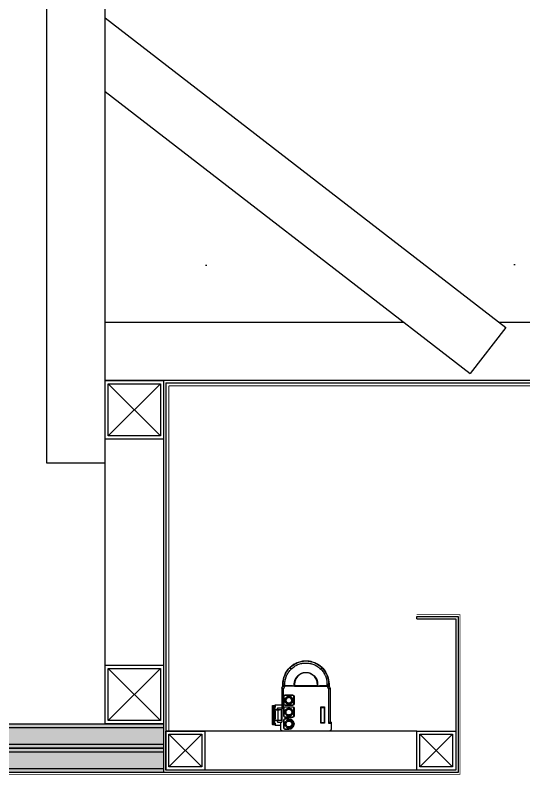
# Model space of a CAD drawing. Header units: millimetres. Extents: x -223175 to 287756, y -120611 to 352956.
# Drawn here: x 258631.3 to 258892.4, y 81718.9 to 82109 of the extents above; entities that cross this region are included whole.
import ezdxf

# ---------------------------------------------------------------- set-up
doc = ezdxf.new("R2010")
doc.units = ezdxf.units.MM
doc.header["$LTSCALE"] = 50
doc.linetypes.add('CEN', pattern=[62, 60, -1, 0, -1])
doc.linetypes.add('DASHED2', pattern=[0.375, 0.25, -0.125])
for name, color, linetype in [('DETAIL', 7, 'Continuous'), ('DETAIL-HAT', 252, 'Continuous'), ('I-DIM', 255, 'Continuous'), ('IN-HAT', 250, 'Continuous'), ('LITE_SYMBOL', 244, 'Continuous')]:
    doc.layers.add(name, color=color, linetype=linetype)
pattern_1 = [(37.5, (207.298, 0), (-0.25197, 7.7073), [0, -6.08, 0, -6.8, 0, -6.5]), (7.5, (207.298, 0), (7.0791, 11.2886), [0, -3.28, 0, -5.48, 0, -2.1]), (327.5, (202.378, 0), (12.45657, 0.02264), [0, -2, 0, -7.2, 0, -9.4]), (317.5, (202.378, 0), (12.0245, 3.5107), [0, -1, 0, -4.72, 0, -5.4])]

# ---------------------------------------------------------------- blocks, each defined once
blk = doc.blocks.new('*U2542')
at = {"layer": 'DETAIL-HAT', "ltscale": 1.5}
h = blk.add_hatch(dxfattribs=at)
h.set_pattern_fill('AR-SAND', color=8, scale=4)
h.set_pattern_definition(pattern_1)
h.paths.add_polyline_path([(0, 12.5), (447.3, 12.5), (447.3, 0), (0, 0)])
at = {"color": 0}
blk.add_lwpolyline([(0, 12.5), (447.3, 12.5), (447.3, 0), (0, 0)], close=True, dxfattribs=at)
at = {"layer": 'DETAIL-HAT'}
for p, q in [((0, 10.5), (447.3, 10.5)), ((0, 2), (447.3, 2))]:
    blk.add_line(p, q, dxfattribs=at)
blk = doc.blocks.new('*U2541')
at = {"layer": 'DETAIL-HAT', "ltscale": 1.5}
h = blk.add_hatch(dxfattribs=at)
h.set_pattern_fill('AR-SAND', color=8, scale=4)
h.set_pattern_definition(pattern_1)
h.paths.add_polyline_path([(0, 12.5), (447.3, 12.5), (447.3, 0), (0, 0)])
at = {"color": 0}
blk.add_lwpolyline([(0, 12.5), (447.3, 12.5), (447.3, 0), (0, 0)], close=True, dxfattribs=at)
at = {"layer": 'DETAIL-HAT'}
for p, q in [((0, 10.5), (447.3, 10.5)), ((0, 2), (447.3, 2))]:
    blk.add_line(p, q, dxfattribs=at)
blk = doc.blocks.new('20x20')
at = {"layer": 'DETAIL', "color": 1}
for p, q in [((8.4, 8.4), (-8.4, -8.4)), ((-8.4, 8.4), (8.4, -8.4))]:
    blk.add_line(p, q, dxfattribs=at)
at = {"layer": 'DETAIL', "color": 4}
blk.add_lwpolyline([(10, -10), (-10, -10), (-10, 10), (10, 10)], close=True, dxfattribs=at)
at = {"layer": 'DETAIL', "color": 5}
blk.add_lwpolyline([(8.4, -8.4), (-8.4, -8.4), (-8.4, 8.4), (8.4, 8.4)], close=True, dxfattribs=at)
blk = doc.blocks.new('30X30')
at = {"layer": 'DETAIL', "color": 1}
for p, q in [((13.4, 13.4), (-13.4, -13.4)), ((-13.4, 13.4), (13.4, -13.4))]:
    blk.add_line(p, q, dxfattribs=at)
at = {"layer": 'DETAIL', "color": 4}
blk.add_lwpolyline([(15, -15), (-15, -15), (-15, 15), (15, 15)], close=True, dxfattribs=at)
at = {"layer": 'DETAIL', "color": 5}
blk.add_lwpolyline([(13.4, -13.4), (-13.4, -13.4), (-13.4, 13.4), (13.4, 13.4)], close=True, dxfattribs=at)
blk = doc.blocks.new('FL-12E')
for p, q in [((-8.3, 32.61), (-8.27, 32.58)), ((-7.57, 31.87), (-8.27, 32.58)), ((-11.84, 24.16), (-11.84, 23.19)), ((-11.8, 23.17), (-11.8, 24.16)), ((-10.81, 24.16), (-10.81, 23.19)), ((-5.99, 24.16), (-5.97, 24.16)), ((-5.99, 24.16), (-5.99, 23.19)), ((-5.97, 24.16), (-5.97, 23.17)), ((-5.9, 23), (-5.9, 24.1)), ((-5.87, 23), (-5.87, 24.1)), ((5.87, 24.1), (5.87, 23)), ((5.9, 24.1), (5.9, 23)), ((5.97, 23.17), (5.97, 24.16)), ((5.99, 23.19), (5.99, 24.16)), ((10.81, 24.16), (11.8, 24.16)), ((10.81, 23.19), (10.81, 24.16)), ((11.84, 24.16), (11.8, 24.16)), ((11.8, 24.16), (11.8, 23.17)), ((11.84, 23.19), (11.84, 24.16)), ((-11.9, 23), (-11.9, 23)), ((-11.81, 23.16), (-11.84, 23.19)), ((-11.84, 23.19), (-11.84, 23)), ((-11.8, 23.17), (-11.81, 23.16)), ((-11.81, 23.16), (-10.75, 23.16)), ((-5.99, 23.19), (-10.81, 23.19)), ((-10.75, 23.16), (-9.75, 23.16)), ((-9.75, 23.16), (-6.97, 23.16)), ((6.97, 23.16), (-6.97, 23.16)), ((-5.99, 23.19), (-5.97, 23.17)), ((-5.97, 23.17), (5.97, 23.17)), ((5.87, 23), (-5.87, 23)), ((5.87, 23), (11, 23)), ((5.97, 23.17), (5.99, 23.19)), ((10.81, 23.19), (5.99, 23.19)), ((6.97, 23.16), (9.75, 23.16)), ((9.75, 23.16), (10.75, 23.16)), ((10.75, 23.16), (11.81, 23.16)), ((11.81, 23.16), (11.8, 23.17)), ((11.84, 23.19), (11.81, 23.16)), ((11.84, 23.19), (11.84, 23)), ((11.9, 23), (11.9, 23))]:
    blk.add_line(p, q)
blk.add_circle((8.75, 15.85), 1.5)
for radius, start, end in [(11.84, 45.5089, 134.492), (5.99, 0, 180), (5.97, 0, 180)]:
    blk.add_arc((0, 24.16), radius, start, end)
for centre, major_axis, start_param, end_param in [((-10.81, 23.17), (0.995, 0), 1.570796, 3.124139), ((10.81, 23.17), (-0.995, 0), 3.159046, 4.712389)]:
    blk.add_ellipse(centre, major_axis=major_axis, ratio=0.017455, start_param=start_param, end_param=end_param)
for points, knots in [([(-8.27, 32.58), (-8, 32.85), (-7.42, 33.36), (-6.8, 33.81), (-6.4, 34.07), (-6.32, 34.13), (-6.16, 34.23), (-5.91, 34.38), (-5.66, 34.52), (-5.16, 34.78), (-4.81, 34.94), (-4.11, 35.23), (-3.75, 35.35), (-3.2, 35.52), (-3.02, 35.57), (-2.79, 35.63), (-2.74, 35.64), (-2.65, 35.66), (-2.51, 35.69), (-2.37, 35.72), (-1.9, 35.81), (-1.52, 35.87), (-0.76, 35.94), (-0.39, 35.96), (0.38, 35.96), (0.76, 35.94), (1.19, 35.9), (1.24, 35.9), (1.33, 35.89), (1.47, 35.87), (1.81, 35.82), (2.09, 35.78), (2.65, 35.67), (3.02, 35.58), (3.74, 35.36), (4.1, 35.23), (4.63, 35.02), (4.81, 34.94), (5.03, 34.84), (5.07, 34.82), (5.16, 34.78), (5.29, 34.71), (5.41, 34.65), (5.84, 34.42), (6.49, 34.03), (7.11, 33.59), (7.48, 33.29), (7.56, 33.22), (7.7, 33.1), (7.78, 33.04), (7.99, 32.84), (8.13, 32.71), (8.27, 32.58)], [0, 0, 0, 0, 0.0625, 0.125, 0.125, 0.140625, 0.140625, 0.15625, 0.1875, 0.1875, 0.25, 0.25, 0.3125, 0.3125, 0.34375, 0.34375, 0.351563, 0.351563, 0.359375, 0.375, 0.375, 0.4375, 0.4375, 0.5, 0.5, 0.5625, 0.5625, 0.570313, 0.570313, 0.578125, 0.59375, 0.625, 0.625, 0.6875, 0.6875, 0.75, 0.75, 0.78125, 0.78125, 0.789063, 0.789063, 0.796875, 0.8125, 0.8125, 0.875, 0.9375, 0.9375, 0.953125, 0.953125, 0.96875, 0.96875, 1, 1, 1, 1]), ([(-8.3, 32.61), (-8.41, 32.5), (-8.52, 32.39), (-9.68, 31.15), (-10.52, 29.81), (-11.58, 27.02), (-11.84, 25.59), (-11.84, 24.16)], [0, 0, 0, 0, 0.049333, 0.049333, 0.543753, 0.543753, 1, 1, 1, 1]), ([(-11.8, 24.16), (-11.8, 24.55), (-11.78, 24.95), (-11.73, 25.43), (-11.72, 25.53), (-11.7, 25.73), (-11.66, 26.02), (-11.61, 26.31), (-11.49, 26.88), (-11.39, 27.26), (-11.17, 28), (-11.03, 28.37), (-10.81, 28.91), (-10.73, 29.08), (-10.6, 29.35), (-10.56, 29.44), (-10.47, 29.61), (-10.42, 29.7), (-10.19, 30.13), (-9.98, 30.46), (-9.55, 31.11), (-9.32, 31.42), (-8.82, 32.01), (-8.55, 32.3), (-8.27, 32.58)], [0, 0, 0, 0, 0.125, 0.125, 0.15625, 0.15625, 0.1875, 0.25, 0.25, 0.375, 0.375, 0.5, 0.5, 0.5625, 0.5625, 0.59375, 0.59375, 0.625, 0.625, 0.75, 0.75, 0.875, 0.875, 1, 1, 1, 1]), ([(-7.57, 31.87), (-7.83, 31.62), (-8.07, 31.35), (-8.53, 30.8), (-8.74, 30.52), (-9.14, 29.93), (-9.33, 29.63), (-9.54, 29.23), (-9.58, 29.15), (-9.67, 28.99), (-9.71, 28.91), (-9.82, 28.67), (-9.9, 28.51), (-10.1, 28.01), (-10.23, 27.68), (-10.43, 27), (-10.52, 26.65), (-10.63, 26.13), (-10.66, 25.95), (-10.7, 25.68), (-10.71, 25.6), (-10.73, 25.42), (-10.74, 25.33), (-10.79, 24.88), (-10.81, 24.52), (-10.81, 24.16)], [0, 0, 0, 0, 0.125, 0.125, 0.25, 0.25, 0.375, 0.375, 0.40625, 0.40625, 0.4375, 0.4375, 0.5, 0.5, 0.625, 0.625, 0.75, 0.75, 0.8125, 0.8125, 0.84375, 0.84375, 0.875, 0.875, 1, 1, 1, 1]), ([(7.57, 31.87), (7.32, 32.12), (7.06, 32.35), (6.52, 32.79), (6.24, 32.99), (5.66, 33.37), (5.36, 33.55), (4.97, 33.76), (4.85, 33.82), (4.73, 33.88), (4.65, 33.91), (4.61, 33.93), (4.41, 34.03), (4.25, 34.1), (3.77, 34.3), (3.44, 34.41), (2.77, 34.61), (2.43, 34.69), (1.92, 34.8), (1.75, 34.83), (1.49, 34.86), (1.36, 34.88), (1.23, 34.9), (1.14, 34.91), (1.1, 34.91), (0.7, 34.95), (0.35, 34.97), (-0.35, 34.97), (-0.69, 34.95), (-1.39, 34.88), (-1.73, 34.83), (-2.16, 34.75), (-2.29, 34.72), (-2.42, 34.69), (-2.5, 34.67), (-2.55, 34.66), (-2.76, 34.61), (-2.93, 34.56), (-3.43, 34.41), (-3.76, 34.3), (-4.41, 34.03), (-4.72, 33.89), (-5.18, 33.64), (-5.34, 33.56), (-5.56, 33.42), (-5.64, 33.38), (-5.79, 33.29), (-5.86, 33.24), (-6.23, 33), (-6.51, 32.79), (-7.06, 32.35), (-7.32, 32.12), (-7.57, 31.87)], [0, 0, 0, 0, 0.0625, 0.0625, 0.125, 0.125, 0.1875, 0.1875, 0.203125, 0.210938, 0.210938, 0.21875, 0.21875, 0.25, 0.25, 0.3125, 0.3125, 0.375, 0.375, 0.40625, 0.40625, 0.421875, 0.429688, 0.429688, 0.4375, 0.4375, 0.5, 0.5, 0.5625, 0.5625, 0.625, 0.625, 0.640625, 0.648438, 0.648438, 0.65625, 0.65625, 0.6875, 0.6875, 0.75, 0.75, 0.8125, 0.8125, 0.84375, 0.84375, 0.859375, 0.859375, 0.875, 0.875, 0.9375, 0.9375, 1, 1, 1, 1]), ([(7.57, 31.87), (7.66, 31.96), (7.75, 32.05), (7.92, 32.22), (8, 32.3), (8.13, 32.43), (8.18, 32.48), (8.25, 32.56), (8.27, 32.58), (8.27, 32.58)], [0, 0, 0, 0, 0.25, 0.25, 0.5, 0.5, 0.75, 0.75, 1, 1, 1, 1]), ([(10.81, 24.16), (10.81, 24.52), (10.77, 25.23), (10.66, 25.94), (10.57, 26.38), (10.55, 26.51), (10.52, 26.64), (10.49, 26.73), (10.48, 26.77), (10.43, 26.99), (10.38, 27.16), (10.22, 27.68), (9.98, 28.35), (9.67, 28.99), (9.42, 29.46), (9.33, 29.61), (9.19, 29.84), (9.14, 29.92), (9.05, 30.07), (9, 30.14), (8.75, 30.52), (8.53, 30.8), (8.07, 31.35), (7.83, 31.62), (7.57, 31.87)], [0, 0, 0, 0, 0.125, 0.25, 0.25, 0.28125, 0.296875, 0.296875, 0.3125, 0.3125, 0.375, 0.375, 0.5, 0.625, 0.625, 0.6875, 0.6875, 0.71875, 0.71875, 0.75, 0.75, 0.875, 0.875, 1, 1, 1, 1]), ([(8.27, 32.58), (8.28, 32.57), (8.28, 32.57), (8.29, 32.56), (8.3, 32.55), (8.33, 32.52), (8.39, 32.46), (8.51, 32.33), (8.75, 32.09), (8.94, 31.86), (9.32, 31.41), (9.55, 31.1), (9.83, 30.69), (9.88, 30.61), (9.99, 30.45), (10.14, 30.2), (10.29, 29.94), (10.56, 29.43), (10.9, 28.73), (11.16, 28), (11.34, 27.44), (11.39, 27.25), (11.45, 27.02), (11.46, 26.97), (11.48, 26.87), (11.52, 26.73), (11.55, 26.59), (11.65, 26.11), (11.76, 25.33), (11.8, 24.55), (11.8, 24.16)], [0, 0, 0, 0, 0.001953, 0.001953, 0.003906, 0.007812, 0.015625, 0.03125, 0.0625, 0.125, 0.125, 0.25, 0.25, 0.28125, 0.28125, 0.3125, 0.375, 0.375, 0.5, 0.625, 0.625, 0.6875, 0.6875, 0.703125, 0.703125, 0.71875, 0.75, 0.75, 0.875, 1, 1, 1, 1]), ([(11.84, 24.16), (11.84, 27.32), (10.55, 30.39), (8.3, 32.61), (8.3, 32.61), (8.3, 32.61)], [0, 0, 0, 0, 0.999997, 0.999997, 1, 1, 1, 1]), ([(-5.9, 24.1), (-5.9, 24.5), (-5.86, 24.91), (-5.69, 25.71), (-5.57, 26.1), (-5.07, 27.22), (-4.58, 27.9), (-3.51, 28.88), (-2.98, 29.23), (-1.7, 29.8), (-0.91, 29.98), (0.65, 30.02), (1.44, 29.87), (2.9, 29.3), (3.57, 28.86), (4.7, 27.76), (5.14, 27.1), (5.74, 25.66), (5.9, 24.89), (5.9, 24.1)], [0, 0, 0, 0, 0.065695, 0.065695, 0.13139, 0.13139, 0.264579, 0.264579, 0.366185, 0.366185, 0.493194, 0.493194, 0.620203, 0.620203, 0.747212, 0.747212, 0.87422, 0.87422, 1, 1, 1, 1]), ([(-5.87, 24.1), (-5.87, 24.1), (-5.87, 24.1), (-5.87, 24.87), (-5.71, 25.63), (-5.12, 27.06), (-4.69, 27.71), (-3.61, 28.79), (-2.95, 29.22), (-1.54, 29.81), (-0.77, 29.96), (0.76, 29.97), (1.53, 29.81), (2.95, 29.23), (3.6, 28.8), (5.24, 27.16), (5.87, 25.66), (5.87, 24.1)], [0, 0, 0, 0, 0.000002, 0.000002, 0.125002, 0.125002, 0.250002, 0.250002, 0.375001, 0.375001, 0.500001, 0.500001, 0.625001, 0.625001, 0.750001, 0.750001, 1, 1, 1, 1]), ([(-10.81, 24.16), (-11.07, 24.16), (-11.32, 24.16), (-11.69, 24.16), (-11.8, 24.16), (-11.8, 24.16)], [0, 0, 0, 0, 0.5, 0.5, 1, 1, 1, 1]), ([(-11.5, 21.79), (-11.51, 21.79), (-11.53, 21.79), (-11.56, 21.8), (-11.57, 21.8), (-11.62, 21.81), (-11.65, 21.82), (-11.7, 21.84), (-11.73, 21.84), (-11.79, 21.86), (-11.81, 21.86), (-11.89, 21.88), (-11.95, 21.89), (-12.05, 21.92), (-12.09, 21.93), (-12.15, 21.94), (-12.17, 21.95), (-12.2, 21.95), (-12.21, 21.96), (-12.23, 21.96), (-12.24, 21.96), (-12.28, 21.97), (-12.31, 21.98), (-12.34, 21.98), (-12.34, 21.99), (-12.35, 21.99), (-12.36, 21.99), (-12.37, 21.99), (-12.38, 21.99), (-12.39, 22), (-12.4, 22), (-12.4, 22)], [0, 0, 0, 0, 0.031238, 0.031238, 0.062475, 0.062475, 0.124951, 0.124951, 0.187426, 0.187426, 0.249901, 0.249901, 0.374852, 0.374852, 0.499803, 0.499803, 0.562278, 0.562278, 0.593516, 0.593516, 0.624753, 0.624753, 0.749704, 0.749704, 0.780942, 0.780942, 0.812179, 0.812179, 0.874655, 0.874655, 1, 1, 1, 1]), ([(-11.9, 23), (-11.9, 23), (-11.89, 23), (-11.88, 23), (-11.88, 23), (-11.88, 23), (-11.86, 23), (-11.84, 23), (-11.8, 23), (-11.79, 23), (-11.77, 23), (-11.76, 23), (-11.75, 23), (-11.74, 23), (-11.7, 23), (-11.66, 23), (-11.61, 23), (-11.6, 23), (-11.58, 23), (-11.56, 23), (-11.53, 23), (-11.51, 23), (-11.44, 23), (-11.39, 23), (-11.31, 23), (-11.28, 23), (-11.22, 23), (-11.2, 23), (-11.11, 23), (-11.06, 23), (-11, 23)], [0, 0, 0, 0, 0.0625, 0.09375, 0.09375, 0.125, 0.125, 0.25, 0.25, 0.3125, 0.3125, 0.34375, 0.34375, 0.375, 0.375, 0.5, 0.5, 0.53125, 0.53125, 0.5625, 0.5625, 0.625, 0.625, 0.75, 0.75, 0.8125, 0.8125, 0.875, 0.875, 1, 1, 1, 1]), ([(-11, 22.79), (-11.01, 22.79), (-11.03, 22.79), (-11.06, 22.8), (-11.07, 22.8), (-11.11, 22.81), (-11.15, 22.82), (-11.2, 22.83), (-11.22, 22.84), (-11.24, 22.84), (-11.28, 22.85), (-11.3, 22.86), (-11.38, 22.88), (-11.43, 22.89), (-11.49, 22.9), (-11.5, 22.91), (-11.53, 22.91), (-11.54, 22.91), (-11.57, 22.92), (-11.61, 22.93), (-11.66, 22.94), (-11.69, 22.95), (-11.71, 22.95), (-11.72, 22.96), (-11.76, 22.97), (-11.79, 22.97), (-11.83, 22.98), (-11.84, 22.99), (-11.85, 22.99), (-11.86, 22.99), (-11.86, 22.99), (-11.87, 22.99), (-11.89, 23), (-11.9, 23), (-11.9, 23)], [0, 0, 0, 0, 0.03125, 0.03125, 0.0625, 0.0625, 0.125, 0.15625, 0.15625, 0.1875, 0.1875, 0.25, 0.25, 0.375, 0.375, 0.40625, 0.40625, 0.4375, 0.4375, 0.5, 0.5625, 0.59375, 0.59375, 0.625, 0.625, 0.75, 0.75, 0.8125, 0.8125, 0.84375, 0.84375, 0.875, 0.875, 1, 1, 1, 1]), ([(11, 23), (11.06, 23), (11.11, 23), (11.18, 23), (11.2, 23), (11.23, 23), (11.24, 23), (11.28, 23), (11.33, 23), (11.4, 23), (11.44, 23), (11.46, 23), (11.47, 23), (11.53, 23), (11.58, 23), (11.64, 23), (11.66, 23), (11.7, 23), (11.71, 23), (11.76, 23), (11.79, 23), (11.83, 23), (11.84, 23), (11.86, 23), (11.87, 23), (11.89, 23), (11.89, 23), (11.9, 23)], [0, 0, 0, 0, 0.125, 0.125, 0.15625, 0.15625, 0.1875, 0.1875, 0.25, 0.3125, 0.34375, 0.34375, 0.375, 0.375, 0.5, 0.5, 0.5625, 0.5625, 0.625, 0.625, 0.75, 0.75, 0.8125, 0.8125, 0.875, 0.875, 1, 1, 1, 1]), ([(11, 22.79), (11.01, 22.79), (11.03, 22.79), (11.06, 22.8), (11.07, 22.8), (11.11, 22.81), (11.15, 22.82), (11.19, 22.83), (11.22, 22.84), (11.24, 22.84), (11.28, 22.85), (11.3, 22.86), (11.38, 22.88), (11.43, 22.89), (11.49, 22.9), (11.5, 22.91), (11.53, 22.91), (11.54, 22.91), (11.57, 22.92), (11.61, 22.93), (11.66, 22.94), (11.69, 22.95), (11.71, 22.95), (11.72, 22.96), (11.76, 22.97), (11.79, 22.97), (11.83, 22.98), (11.84, 22.99), (11.85, 22.99), (11.86, 22.99), (11.86, 22.99), (11.87, 22.99), (11.89, 23), (11.89, 23), (11.9, 23)], [0, 0, 0, 0, 0.03125, 0.03125, 0.0625, 0.0625, 0.125, 0.15625, 0.15625, 0.1875, 0.1875, 0.25, 0.25, 0.375, 0.375, 0.40625, 0.40625, 0.4375, 0.4375, 0.5, 0.5625, 0.59375, 0.59375, 0.625, 0.625, 0.75, 0.75, 0.8125, 0.8125, 0.84375, 0.84375, 0.875, 0.875, 1, 1, 1, 1]), ([(11.5, 21.79), (11.51, 21.79), (11.53, 21.79), (11.56, 21.8), (11.57, 21.8), (11.62, 21.81), (11.64, 21.82), (11.7, 21.84), (11.73, 21.84), (11.79, 21.86), (11.81, 21.86), (11.89, 21.88), (11.95, 21.89), (12.04, 21.92), (12.09, 21.93), (12.15, 21.94), (12.17, 21.95), (12.2, 21.95), (12.21, 21.96), (12.23, 21.96), (12.24, 21.96), (12.28, 21.97), (12.31, 21.98), (12.34, 21.98), (12.34, 21.99), (12.35, 21.99), (12.36, 21.99), (12.37, 21.99), (12.38, 21.99), (12.39, 22), (12.4, 22), (12.4, 22)], [0, 0, 0, 0, 0.03125, 0.03125, 0.0625, 0.0625, 0.125, 0.125, 0.1875, 0.1875, 0.25, 0.25, 0.375, 0.375, 0.5, 0.5, 0.5625, 0.5625, 0.59375, 0.59375, 0.625, 0.625, 0.75, 0.75, 0.78125, 0.78125, 0.8125, 0.8125, 0.875, 0.875, 1, 1, 1, 1]), ([(8.75, 17.92), (8.48, 17.92), (8.24, 17.87), (7.86, 17.72), (7.73, 17.65), (7.5, 17.5), (7.39, 17.41), (7.09, 17.11), (6.93, 16.86), (6.73, 16.36), (6.68, 16.11), (6.68, 15.72), (6.7, 15.59), (6.75, 15.34), (6.78, 15.22), (6.88, 14.96), (6.95, 14.83), (7.1, 14.6), (7.19, 14.49), (7.49, 14.19), (7.74, 14.03), (8.24, 13.83), (8.48, 13.78), (8.75, 13.78)], [0, 0, 0, 0, 0.125, 0.125, 0.1875, 0.1875, 0.25, 0.25, 0.375, 0.375, 0.5, 0.5, 0.5625, 0.5625, 0.625, 0.625, 0.6875, 0.6875, 0.75, 0.75, 0.875, 0.875, 1, 1, 1, 1]), ([(8.75, 17.85), (8.49, 17.82), (7.96, 17.77), (7.3, 17.29), (6.84, 16.64), (6.7, 15.85), (6.84, 15.06), (7.23, 14.51), (7.63, 14.17), (7.98, 13.98), (8.35, 13.87), (8.62, 13.86), (8.75, 13.85)], [0, 0, 0, 0, 0.12487, 0.249697, 0.374588, 0.49939, 0.624281, 0.749083, 0.813105, 0.874563, 0.93601, 1, 1, 1, 1]), ([(8.75, 17.36), (8.55, 17.36), (8.38, 17.32), (8.01, 17.18), (7.83, 17.06), (7.54, 16.77), (7.42, 16.59), (7.28, 16.22), (7.24, 16.04), (7.24, 15.66), (7.28, 15.48), (7.42, 15.11), (7.54, 14.93), (7.83, 14.64), (8.01, 14.52), (8.38, 14.38), (8.55, 14.34), (8.75, 14.34)], [0, 0, 0, 0, 0.125, 0.125, 0.25, 0.25, 0.375, 0.375, 0.5, 0.5, 0.625, 0.625, 0.75, 0.75, 0.875, 0.875, 1, 1, 1, 1]), ([(8.75, 17.35), (8.55, 17.33), (8.16, 17.29), (7.66, 16.93), (7.32, 16.44), (7.22, 15.85), (7.32, 15.26), (7.63, 14.82), (7.99, 14.53), (8.36, 14.38), (8.62, 14.36), (8.75, 14.35)], [0, 0, 0, 0, 0.124918, 0.249777, 0.374722, 0.499549, 0.624495, 0.749321, 0.833923, 0.91545, 1, 1, 1, 1]), ([(8.75, 13.78), (9.02, 13.78), (9.26, 13.83), (9.64, 13.98), (9.77, 14.05), (10, 14.2), (10.11, 14.29), (10.41, 14.59), (10.57, 14.84), (10.77, 15.34), (10.82, 15.59), (10.81, 15.98), (10.8, 16.11), (10.75, 16.36), (10.72, 16.48), (10.62, 16.74), (10.55, 16.87), (10.4, 17.1), (10.31, 17.21), (10.01, 17.51), (9.76, 17.67), (9.26, 17.87), (9.02, 17.92), (8.75, 17.92)], [0, 0, 0, 0, 0.125, 0.125, 0.1875, 0.1875, 0.25, 0.25, 0.375, 0.375, 0.5, 0.5, 0.5625, 0.5625, 0.625, 0.625, 0.6875, 0.6875, 0.75, 0.75, 0.875, 0.875, 1, 1, 1, 1]), ([(8.75, 13.85), (9.01, 13.88), (9.54, 13.93), (10.2, 14.41), (10.66, 15.06), (10.8, 15.85), (10.66, 16.64), (10.27, 17.19), (9.87, 17.53), (9.52, 17.72), (9.15, 17.83), (8.88, 17.84), (8.75, 17.85)], [0, 0, 0, 0, 0.12487, 0.249697, 0.374588, 0.49939, 0.624281, 0.749083, 0.813105, 0.874563, 0.93601, 1, 1, 1, 1]), ([(8.75, 14.34), (8.95, 14.34), (9.12, 14.38), (9.49, 14.52), (9.67, 14.64), (9.96, 14.93), (10.08, 15.11), (10.22, 15.48), (10.26, 15.66), (10.26, 16.04), (10.22, 16.22), (10.08, 16.59), (9.96, 16.77), (9.67, 17.06), (9.49, 17.18), (9.12, 17.32), (8.95, 17.36), (8.75, 17.36)], [0, 0, 0, 0, 0.125, 0.125, 0.25, 0.25, 0.375, 0.375, 0.5, 0.5, 0.625, 0.625, 0.75, 0.75, 0.875, 0.875, 1, 1, 1, 1]), ([(8.75, 14.35), (8.95, 14.37), (9.34, 14.41), (9.84, 14.77), (10.18, 15.26), (10.28, 15.85), (10.18, 16.44), (9.87, 16.88), (9.51, 17.17), (9.14, 17.32), (8.88, 17.34), (8.75, 17.35)], [0, 0, 0, 0, 0.124918, 0.249777, 0.374722, 0.499549, 0.624495, 0.749321, 0.833923, 0.91545, 1, 1, 1, 1]), ([(8.75, 11.82), (8.48, 11.82), (8.24, 11.77), (7.86, 11.62), (7.73, 11.55), (7.5, 11.4), (7.39, 11.31), (7.09, 11.01), (6.93, 10.76), (6.73, 10.26), (6.68, 10.01), (6.68, 9.62), (6.7, 9.49), (6.75, 9.24), (6.78, 9.12), (6.88, 8.86), (6.95, 8.73), (7.1, 8.5), (7.19, 8.39), (7.49, 8.09), (7.74, 7.93), (8.24, 7.73), (8.48, 7.68), (8.75, 7.68)], [0, 0, 0, 0, 0.125, 0.125, 0.1875, 0.1875, 0.25, 0.25, 0.375, 0.375, 0.5, 0.5, 0.5625, 0.5625, 0.625, 0.625, 0.6875, 0.6875, 0.75, 0.75, 0.875, 0.875, 1, 1, 1, 1]), ([(8.75, 11.75), (8.49, 11.72), (7.96, 11.67), (7.3, 11.19), (6.84, 10.54), (6.7, 9.75), (6.84, 8.96), (7.23, 8.41), (7.63, 8.07), (7.98, 7.88), (8.35, 7.77), (8.62, 7.76), (8.75, 7.75)], [0, 0, 0, 0, 0.12487, 0.249697, 0.374588, 0.49939, 0.624281, 0.749083, 0.813105, 0.874563, 0.93601, 1, 1, 1, 1]), ([(8.75, 7.68), (9.02, 7.68), (9.26, 7.73), (9.64, 7.88), (9.77, 7.95), (10, 8.1), (10.11, 8.19), (10.41, 8.49), (10.57, 8.74), (10.77, 9.24), (10.82, 9.49), (10.81, 9.88), (10.8, 10.01), (10.75, 10.26), (10.72, 10.38), (10.62, 10.64), (10.55, 10.77), (10.4, 11), (10.31, 11.11), (10.01, 11.41), (9.76, 11.57), (9.26, 11.77), (9.02, 11.82), (8.75, 11.82)], [0, 0, 0, 0, 0.125, 0.125, 0.1875, 0.1875, 0.25, 0.25, 0.375, 0.375, 0.5, 0.5, 0.5625, 0.5625, 0.625, 0.625, 0.6875, 0.6875, 0.75, 0.75, 0.875, 0.875, 1, 1, 1, 1]), ([(8.75, 7.75), (9.01, 7.78), (9.54, 7.83), (10.2, 8.31), (10.66, 8.96), (10.8, 9.75), (10.66, 10.54), (10.27, 11.09), (9.87, 11.43), (9.52, 11.62), (9.15, 11.73), (8.88, 11.74), (8.75, 11.75)], [0, 0, 0, 0, 0.12487, 0.249697, 0.374588, 0.49939, 0.624281, 0.749083, 0.813105, 0.874563, 0.93601, 1, 1, 1, 1]), ([(12.38, 11.82), (12.38, 11.82), (12.37, 11.82), (12.37, 11.82), (12.37, 11.82), (12.35, 11.82), (12.33, 11.82), (12.3, 11.82), (12.28, 11.81), (12.26, 11.81), (12.26, 11.81), (12.21, 11.81), (12.18, 11.81), (12.12, 11.81), (12.09, 11.81), (12.06, 11.81), (12.05, 11.81), (12.02, 11.8), (12.01, 11.8), (11.95, 11.8), (11.9, 11.8), (11.82, 11.8), (11.79, 11.8), (11.73, 11.8), (11.7, 11.8), (11.62, 11.8), (11.56, 11.8), (11.5, 11.8)], [0, 0, 0, 0, 0.01813, 0.01813, 0.054495, 0.054495, 0.127226, 0.199958, 0.236323, 0.236323, 0.272689, 0.272689, 0.418151, 0.418151, 0.490882, 0.490882, 0.527248, 0.527248, 0.563613, 0.563613, 0.709075, 0.709075, 0.781807, 0.781807, 0.854538, 0.854538, 1, 1, 1, 1]), ([(8.75, 11.26), (8.55, 11.26), (8.38, 11.22), (8.01, 11.08), (7.83, 10.96), (7.54, 10.67), (7.42, 10.49), (7.28, 10.12), (7.24, 9.94), (7.24, 9.56), (7.28, 9.38), (7.42, 9.01), (7.54, 8.83), (7.83, 8.54), (8.01, 8.42), (8.38, 8.28), (8.55, 8.24), (8.75, 8.24)], [0, 0, 0, 0, 0.125, 0.125, 0.25, 0.25, 0.375, 0.375, 0.5, 0.5, 0.625, 0.625, 0.75, 0.75, 0.875, 0.875, 1, 1, 1, 1]), ([(8.75, 11.25), (8.55, 11.23), (8.16, 11.19), (7.66, 10.83), (7.32, 10.34), (7.22, 9.75), (7.32, 9.16), (7.63, 8.72), (7.99, 8.43), (8.36, 8.28), (8.62, 8.26), (8.75, 8.25)], [0, 0, 0, 0, 0.124918, 0.249777, 0.374722, 0.499549, 0.624495, 0.749321, 0.833923, 0.91545, 1, 1, 1, 1]), ([(8.75, 8.24), (8.95, 8.24), (9.12, 8.28), (9.49, 8.42), (9.67, 8.54), (9.96, 8.83), (10.08, 9.01), (10.22, 9.38), (10.26, 9.56), (10.26, 9.94), (10.22, 10.12), (10.08, 10.49), (9.96, 10.67), (9.67, 10.96), (9.49, 11.08), (9.12, 11.22), (8.95, 11.26), (8.75, 11.26)], [0, 0, 0, 0, 0.125, 0.125, 0.25, 0.25, 0.375, 0.375, 0.5, 0.5, 0.625, 0.625, 0.75, 0.75, 0.875, 0.875, 1, 1, 1, 1]), ([(8.75, 8.25), (8.95, 8.27), (9.34, 8.31), (9.84, 8.67), (10.18, 9.16), (10.28, 9.75), (10.18, 10.34), (9.87, 10.78), (9.51, 11.07), (9.14, 11.22), (8.88, 11.24), (8.75, 11.25)], [0, 0, 0, 0, 0.124918, 0.249777, 0.374722, 0.499549, 0.624495, 0.749321, 0.833923, 0.91545, 1, 1, 1, 1]), ([(16.6, 10.49), (16.49, 10.48), (16.25, 10.48), (16.14, 10.47), (16.08, 10.46)], [0, 0, 0, 0, 0.499996, 1, 1, 1, 1]), ([(16.08, 9.04), (16.14, 9.03), (16.25, 9.02), (16.49, 9.02), (16.6, 9.01)], [0, 0, 0, 0, 0.500004, 1, 1, 1, 1]), ([(16.91, 10.5), (16.86, 10.5), (16.77, 10.49), (16.66, 10.49), (16.6, 10.49)], [0, 0, 0, 0, 0.500002, 1, 1, 1, 1]), ([(16.6, 9.01), (16.66, 9.01), (16.77, 9.01), (16.86, 9), (16.91, 9)], [0, 0, 0, 0, 0.499998, 1, 1, 1, 1]), ([(-12.9, 4.5), (-12.9, 4.5), (-12.9, 4.5), (-12.9, 4.49), (-12.9, 4.48), (-12.9, 4.47), (-12.9, 4.47), (-12.9, 4.45), (-12.9, 4.43), (-12.9, 4.41), (-12.9, 4.4), (-12.9, 4.38), (-12.9, 4.37), (-12.9, 4.33), (-12.9, 4.31), (-12.9, 4.26), (-12.9, 4.25), (-12.9, 4.22), (-12.9, 4.19), (-12.9, 4.16), (-12.9, 4.13), (-12.9, 4.11), (-12.9, 4.07), (-12.9, 4.03), (-12.9, 4)], [0, 0, 0, 0, 0.125, 0.125, 0.1875, 0.1875, 0.25, 0.25, 0.375, 0.375, 0.4375, 0.4375, 0.5, 0.5, 0.625, 0.625, 0.6875, 0.6875, 0.75, 0.8125, 0.8125, 0.875, 0.875, 1, 1, 1, 1]), ([(-12.31, 4.5), (-12.28, 4.5), (-12.26, 4.49), (-12.23, 4.48), (-12.22, 4.48), (-12.21, 4.47), (-12.2, 4.47), (-12.18, 4.46), (-12.16, 4.45), (-12.12, 4.43), (-12.08, 4.41), (-12.03, 4.38), (-12.02, 4.37), (-11.98, 4.35), (-11.96, 4.33), (-11.91, 4.3), (-11.87, 4.27), (-11.82, 4.24), (-11.8, 4.22), (-11.76, 4.2), (-11.75, 4.18), (-11.69, 4.14), (-11.65, 4.11), (-11.59, 4.07), (-11.57, 4.05), (-11.54, 4.03), (-11.52, 4.01), (-11.51, 4.01), (-11.5, 4)], [0, 0, 0, 0, 0.125, 0.125, 0.15625, 0.15625, 0.1875, 0.1875, 0.25, 0.25, 0.375, 0.375, 0.4375, 0.4375, 0.5, 0.5, 0.625, 0.625, 0.6875, 0.6875, 0.75, 0.75, 0.875, 0.875, 0.9375, 0.96875, 0.96875, 1, 1, 1, 1]), ([(8.75, 6.3), (8.05, 6.3), (7.37, 6.01), (6.39, 5.03), (6.1, 4.34), (6.1, 2.96), (6.39, 2.27), (7.37, 1.29), (8.05, 1), (8.75, 1)], [0, 0, 0, 0, 0.25, 0.25, 0.5, 0.5, 0.75, 0.75, 1, 1, 1, 1]), ([(8.75, 1.04), (8.06, 1.04), (7.39, 1.32), (6.42, 2.29), (6.14, 2.97), (6.14, 4.33), (6.42, 5.01), (7.39, 5.98), (8.06, 6.26), (8.75, 6.26)], [0, 0, 0, 0, 0.25, 0.25, 0.5, 0.5, 0.75, 0.75, 1, 1, 1, 1]), ([(8.75, 5.72), (8.48, 5.72), (8.24, 5.67), (7.86, 5.52), (7.73, 5.45), (7.5, 5.3), (7.39, 5.21), (7.09, 4.91), (6.93, 4.66), (6.73, 4.16), (6.68, 3.91), (6.68, 3.52), (6.7, 3.39), (6.75, 3.14), (6.78, 3.02), (6.88, 2.76), (6.95, 2.63), (7.1, 2.4), (7.19, 2.29), (7.49, 1.99), (7.74, 1.83), (8.24, 1.63), (8.48, 1.58), (8.75, 1.58)], [0, 0, 0, 0, 0.125, 0.125, 0.1875, 0.1875, 0.25, 0.25, 0.375, 0.375, 0.5, 0.5, 0.5625, 0.5625, 0.625, 0.625, 0.6875, 0.6875, 0.75, 0.75, 0.875, 0.875, 1, 1, 1, 1]), ([(8.75, 5.65), (8.49, 5.62), (7.96, 5.57), (7.3, 5.09), (6.84, 4.44), (6.7, 3.65), (6.84, 2.86), (7.23, 2.31), (7.63, 1.97), (7.98, 1.78), (8.35, 1.67), (8.62, 1.66), (8.75, 1.65)], [0, 0, 0, 0, 0.12487, 0.249697, 0.374588, 0.49939, 0.624281, 0.749083, 0.813105, 0.874563, 0.93601, 1, 1, 1, 1]), ([(8.75, 5.16), (8.55, 5.16), (8.38, 5.12), (8.01, 4.98), (7.83, 4.86), (7.54, 4.57), (7.42, 4.39), (7.28, 4.02), (7.24, 3.84), (7.24, 3.46), (7.28, 3.28), (7.42, 2.91), (7.54, 2.73), (7.83, 2.44), (8.01, 2.32), (8.38, 2.18), (8.55, 2.14), (8.75, 2.14)], [0, 0, 0, 0, 0.125, 0.125, 0.25, 0.25, 0.375, 0.375, 0.5, 0.5, 0.625, 0.625, 0.75, 0.75, 0.875, 0.875, 1, 1, 1, 1]), ([(8.75, 5.15), (8.55, 5.13), (8.16, 5.09), (7.66, 4.73), (7.32, 4.24), (7.22, 3.65), (7.32, 3.06), (7.63, 2.62), (7.99, 2.33), (8.36, 2.18), (8.62, 2.16), (8.75, 2.15)], [0, 0, 0, 0, 0.124918, 0.249777, 0.374722, 0.499549, 0.624495, 0.749321, 0.833923, 0.91545, 1, 1, 1, 1]), ([(8.75, 1.58), (9.02, 1.58), (9.26, 1.63), (9.64, 1.78), (9.77, 1.85), (10, 2), (10.11, 2.09), (10.41, 2.39), (10.57, 2.64), (10.77, 3.14), (10.82, 3.39), (10.81, 3.78), (10.8, 3.91), (10.75, 4.16), (10.72, 4.28), (10.62, 4.54), (10.55, 4.67), (10.4, 4.9), (10.31, 5.01), (10.01, 5.31), (9.76, 5.47), (9.26, 5.67), (9.02, 5.72), (8.75, 5.72)], [0, 0, 0, 0, 0.125, 0.125, 0.1875, 0.1875, 0.25, 0.25, 0.375, 0.375, 0.5, 0.5, 0.5625, 0.5625, 0.625, 0.625, 0.6875, 0.6875, 0.75, 0.75, 0.875, 0.875, 1, 1, 1, 1]), ([(8.75, 1.65), (9.01, 1.68), (9.54, 1.73), (10.2, 2.21), (10.66, 2.86), (10.8, 3.65), (10.66, 4.44), (10.27, 4.99), (9.87, 5.33), (9.52, 5.52), (9.15, 5.63), (8.88, 5.64), (8.75, 5.65)], [0, 0, 0, 0, 0.12487, 0.249697, 0.374588, 0.49939, 0.624281, 0.749083, 0.813105, 0.874563, 0.93601, 1, 1, 1, 1]), ([(8.75, 2.14), (8.95, 2.14), (9.12, 2.18), (9.49, 2.32), (9.67, 2.44), (9.96, 2.73), (10.08, 2.91), (10.22, 3.28), (10.26, 3.46), (10.26, 3.84), (10.22, 4.02), (10.08, 4.39), (9.96, 4.57), (9.67, 4.86), (9.49, 4.98), (9.12, 5.12), (8.95, 5.16), (8.75, 5.16)], [0, 0, 0, 0, 0.125, 0.125, 0.25, 0.25, 0.375, 0.375, 0.5, 0.5, 0.625, 0.625, 0.75, 0.75, 0.875, 0.875, 1, 1, 1, 1]), ([(8.75, 2.15), (8.95, 2.17), (9.34, 2.21), (9.84, 2.57), (10.18, 3.06), (10.28, 3.65), (10.18, 4.24), (9.87, 4.68), (9.51, 4.97), (9.14, 5.12), (8.88, 5.14), (8.75, 5.15)], [0, 0, 0, 0, 0.124918, 0.249777, 0.374722, 0.499549, 0.624495, 0.749321, 0.833923, 0.91545, 1, 1, 1, 1]), ([(16.08, 5.99), (16.14, 5.98), (16.25, 5.97), (16.49, 5.97), (16.6, 5.96)], [0, 0, 0, 0, 0.500004, 1, 1, 1, 1]), ([(16.91, 7.45), (16.86, 7.45), (16.77, 7.44), (16.66, 7.44), (16.6, 7.44)], [0, 0, 0, 0, 0.500002, 1, 1, 1, 1]), ([(16.6, 5.96), (16.66, 5.96), (16.77, 5.96), (16.86, 5.95), (16.91, 5.95)], [0, 0, 0, 0, 0.499998, 1, 1, 1, 1]), ([(-12.9, 1), (-12.89, 0.87), (-12.86, 0.61), (-12.64, 0.31), (-12.4, 0.12), (-12.16, 0.01), (-11.99, 0), (-11.9, 0)], [0, 0, 0, 0, 0.2442, 0.498629, 0.67241, 0.83518, 1, 1, 1, 1]), ([(11.9, 0), (12.03, 0.01), (12.29, 0.04), (12.59, 0.26), (12.78, 0.5), (12.89, 0.74), (12.9, 0.91), (12.9, 1)], [0, 0, 0, 0, 0.2442, 0.498629, 0.67241, 0.83518, 1, 1, 1, 1])]:
    blk.add_open_spline(points, degree=3, knots=knots)
for points, degree in [([(8.27, 32.58), (8.3, 32.61)], 1), ([(-11.8, 24.16), (-11.82, 24.16), (-11.83, 24.16), (-11.84, 24.16)], 3), ([(-5.87, 24.1), (-5.9, 24.1)], 1), ([(5.76, 25.34), (5.85, 24.93), (5.9, 24.52), (5.9, 24.1)], 3), ([(-11.9, 23), (-12.4, 22)], 1), ([(-12.4, 22), (-12.4, 4.5)], 1), ([(-11, 22.79), (-11.17, 22.45), (-11.33, 22.12), (-11.5, 21.79)], 3), ([(-11.5, 21.79), (-11.5, 4)], 1), ([(-5.87, 23), (-11, 23)], 1), ([(-11, 22.79), (-11, 23)], 1), ([(11, 23), (11, 22.79)], 1), ([(11.5, 21.79), (11.33, 22.12), (11.17, 22.45), (11, 22.79)], 3), ([(11.5, 11.8), (11.5, 21.79)], 1), ([(12.4, 22), (11.9, 23)], 1), ([(12.4, 22), (12.4, 11.83)], 1), ([(6.7, 18.5), (6.37, 18.5), (6.1, 18.23), (6.1, 17.9)], 3), ([(6.1, 17.9), (6.14, 17.9)], 1), ([(6.1, 17.9), (6.1, 16.57), (6.1, 15.23), (6.1, 13.9)], 3), ([(6.14, 17.9), (6.14, 18.21), (6.39, 18.46), (6.7, 18.46)], 3), ([(6.14, 13.9), (6.14, 15.23), (6.14, 16.57), (6.14, 17.9)], 3), ([(6.7, 18.5), (6.7, 18.46)], 1), ([(10.8, 18.5), (9.43, 18.5), (8.07, 18.5), (6.7, 18.5)], 3), ([(6.7, 18.46), (8.07, 18.46), (9.43, 18.46), (10.8, 18.46)], 3), ([(8.75, 17.92), (8.75, 17.85)], 1), ([(8.75, 17.36), (8.75, 17.35)], 1), ([(11.4, 17.9), (11.4, 18.23), (11.13, 18.5), (10.8, 18.5)], 3), ([(10.8, 18.5), (10.8, 18.46)], 1), ([(10.8, 18.46), (11.11, 18.46), (11.36, 18.21), (11.36, 17.9)], 3), ([(11.36, 17.9), (11.36, 16.57), (11.36, 15.23), (11.36, 13.9)], 3), ([(11.4, 17.9), (11.36, 17.9)], 1), ([(11.4, 13.9), (11.4, 15.23), (11.4, 16.57), (11.4, 17.9)], 3), ([(-9.6, 12.4), (-9.6, 4)], 1), ([(-7.6, 12.4), (-9.6, 12.4)], 1), ([(-9.6, 12.4), (-9.52, 12.32), (-9.43, 12.23), (-9.35, 12.15)], 3), ([(-9.35, 12.15), (-9.35, 4.25)], 1), ([(-7.85, 12.15), (-9.35, 12.15)], 1), ([(-7.6, 12.4), (-7.68, 12.32), (-7.77, 12.23), (-7.85, 12.15)], 3), ([(-7.85, 4.25), (-7.85, 12.15)], 1), ([(-7.6, 4), (-7.6, 12.4)], 1), ([(6.1, 13.9), (6.14, 13.9)], 1), ([(6.1, 13.9), (6.1, 13.57), (6.37, 13.3), (6.7, 13.3)], 3), ([(6.7, 12.4), (6.37, 12.4), (6.1, 12.13), (6.1, 11.8)], 3), ([(6.1, 11.8), (6.14, 11.8)], 1), ([(6.1, 11.8), (6.1, 10.43), (6.1, 9.07), (6.1, 7.7)], 3), ([(6.7, 13.34), (6.39, 13.34), (6.14, 13.59), (6.14, 13.9)], 3), ([(6.14, 11.8), (6.14, 12.11), (6.39, 12.36), (6.7, 12.36)], 3), ([(6.14, 7.7), (6.14, 9.07), (6.14, 10.43), (6.14, 11.8)], 3), ([(10.8, 13.34), (9.43, 13.34), (8.07, 13.34), (6.7, 13.34)], 3), ([(6.7, 13.3), (6.7, 13.34)], 1), ([(6.7, 13.3), (8.07, 13.3), (9.43, 13.3), (10.8, 13.3)], 3), ([(6.7, 12.4), (6.7, 12.36)], 1), ([(10.8, 12.4), (9.43, 12.4), (8.07, 12.4), (6.7, 12.4)], 3), ([(6.7, 12.36), (8.07, 12.36), (9.43, 12.36), (10.8, 12.36)], 3), ([(8.75, 14.35), (8.75, 14.34)], 1), ([(8.75, 13.85), (8.75, 13.78)], 1), ([(8.75, 11.75), (8.75, 11.82)], 1), ([(11.36, 13.9), (11.36, 13.59), (11.11, 13.34), (10.8, 13.34)], 3), ([(10.8, 13.3), (11.13, 13.3), (11.4, 13.57), (11.4, 13.9)], 3), ([(10.8, 13.3), (10.8, 13.34)], 1), ([(11.4, 11.8), (11.4, 12.13), (11.13, 12.4), (10.8, 12.4)], 3), ([(10.8, 12.36), (10.8, 12.4)], 1), ([(10.8, 12.36), (11.11, 12.36), (11.36, 12.11), (11.36, 11.8)], 3), ([(11.36, 13.9), (11.4, 13.9)], 1), ([(11.36, 11.8), (11.36, 10.43), (11.36, 9.07), (11.36, 7.7)], 3), ([(11.4, 11.8), (11.36, 11.8)], 1), ([(11.4, 7.7), (11.4, 9.07), (11.4, 10.43), (11.4, 11.8)], 3), ([(12.4, 11.8), (11.5, 11.8)], 1), ([(15.8, 13.5), (12.4, 13.5)], 1), ([(14.66, 11.92), (12.4, 11.92)], 1), ([(12.4, 11.8), (12.4, 11.83)], 1), ([(12.4, 11.8), (12.4, 4.65)], 1), ([(14.66, 11.92), (14.66, 11.25)], 1), ([(15.8, 13.5), (15.8, 12.18)], 1), ([(16.6, 13.2), (16.35, 13.21), (16.18, 13.23), (16.08, 13.25)], 3), ([(16.08, 13.25), (16.08, 10.46)], 1), ([(17.2, 13.11), (17.2, 13.14), (16.99, 13.17), (16.6, 13.2)], 3), ([(16.6, 13.2), (16.6, 10.49)], 1), ([(17.2, 10.45), (17.2, 11.34), (17.2, 12.22), (17.2, 13.11)], 3), ([(8.75, 11.26), (8.75, 11.25)], 1), ([(8.75, 8.25), (8.75, 8.24)], 1), ([(14.55, 11.04), (13.97, 11.04), (13.38, 11.04), (12.8, 11.04)], 3), ([(12.8, 11.01), (12.8, 11.02), (12.8, 11.03), (12.8, 11.04)], 3), ([(12.8, 11.01), (12.8, 5.44)], 1), ([(14.3, 10.94), (13.8, 10.96), (13.3, 10.99), (12.8, 11.01)], 3), ([(15.8, 10.94), (14.3, 10.94)], 1), ([(14.3, 5.51), (14.3, 10.94)], 1), ([(14.66, 11.25), (14.62, 11.18), (14.59, 11.11), (14.55, 11.04)], 3), ([(15.8, 11.25), (14.66, 11.25)], 1), ([(15.8, 10.18), (15.8, 10.94)], 1), ([(16.6, 10.19), (16.33, 10.19), (16.07, 10.19), (15.8, 10.18)], 3), ([(15.8, 10.18), (15.8, 9.32)], 1), ([(15.8, 9.32), (16.07, 9.31), (16.33, 9.31), (16.6, 9.31)], 3), ([(15.8, 9.32), (15.8, 7.13)], 1), ([(16.08, 7.41), (16.08, 9.04)], 1), ([(16.91, 10.5), (16.8, 10.4), (16.7, 10.3), (16.6, 10.19)], 3), ([(16.6, 9.31), (16.6, 10.19)], 1), ([(16.91, 9), (16.8, 9.1), (16.7, 9.2), (16.6, 9.31)], 3), ([(16.6, 7.44), (16.6, 9.01)], 1), ([(16.91, 10.45), (16.91, 10.5)], 1), ([(16.91, 9), (16.91, 10.45)], 1), ([(17.2, 6), (17.2, 7.48), (17.2, 8.97), (17.2, 10.45)], 3), ([(-12.9, 4.5), (-12.31, 4.5)], 1), ([(-12.9, 4), (-12.9, 1)], 1), ([(-11.5, 4), (-12.9, 4)], 1), ([(-9.6, 4), (-9.52, 4.08), (-9.43, 4.17), (-9.35, 4.25)], 3), ([(-9.6, 4), (-7.6, 4)], 1), ([(-9.35, 4.25), (-7.85, 4.25)], 1), ([(-7.85, 4.25), (-7.77, 4.17), (-7.68, 4.08), (-7.6, 4)], 3), ([(6.1, 7.7), (6.1, 7.37), (6.37, 7.1), (6.7, 7.1)], 3), ([(6.1, 7.7), (6.14, 7.7)], 1), ([(6.7, 7.14), (6.39, 7.14), (6.14, 7.39), (6.14, 7.7)], 3), ([(10.8, 7.14), (9.43, 7.14), (8.07, 7.14), (6.7, 7.14)], 3), ([(6.7, 7.1), (6.7, 7.14)], 1), ([(6.7, 7.1), (8.07, 7.1), (9.43, 7.1), (10.8, 7.1)], 3), ([(8.75, 7.68), (8.75, 7.75)], 1), ([(8.75, 6.3), (8.75, 6.26)], 1), ([(10.8, 6.3), (10.12, 6.3), (9.43, 6.3), (8.75, 6.3)], 3), ([(8.75, 6.26), (9.43, 6.26), (10.12, 6.26), (10.8, 6.26)], 3), ([(8.75, 5.72), (8.75, 5.65)], 1), ([(8.75, 5.16), (8.75, 5.15)], 1), ([(11.36, 7.7), (11.36, 7.39), (11.11, 7.14), (10.8, 7.14)], 3), ([(10.8, 7.1), (11.13, 7.1), (11.4, 7.37), (11.4, 7.7)], 3), ([(10.8, 7.1), (10.8, 7.14)], 1), ([(11.4, 5.7), (11.4, 6.03), (11.13, 6.3), (10.8, 6.3)], 3), ([(10.8, 6.3), (10.8, 6.26)], 1), ([(10.8, 6.26), (11.11, 6.26), (11.36, 6.01), (11.36, 5.7)], 3), ([(11.4, 7.7), (11.36, 7.7)], 1), ([(11.36, 5.7), (11.36, 4.33), (11.36, 2.97), (11.36, 1.6)], 3), ([(11.4, 5.7), (11.36, 5.7)], 1), ([(11.4, 1.6), (11.4, 2.97), (11.4, 4.33), (11.4, 5.7)], 3), ([(12.9, 4.65), (12.4, 4.65)], 1), ([(12.8, 5.44), (13.3, 5.46), (13.8, 5.49), (14.3, 5.51)], 3), ([(12.8, 5.41), (12.8, 5.42), (12.8, 5.43), (12.8, 5.44)], 3), ([(12.8, 5.41), (13.38, 5.41), (13.97, 5.41), (14.55, 5.41)], 3), ([(12.9, 1), (12.9, 4.65)], 1), ([(14.66, 4.53), (12.9, 4.53)], 1), ([(14.3, 5.51), (15.8, 5.51)], 1), ([(14.55, 5.41), (14.59, 5.34), (14.62, 5.27), (14.66, 5.2)], 3), ([(14.66, 5.2), (15.8, 5.2)], 1), ([(14.66, 5.2), (14.66, 4.53)], 1), ([(16.6, 7.14), (16.33, 7.14), (16.07, 7.14), (15.8, 7.13)], 3), ([(15.8, 7.13), (15.8, 6.27)], 1), ([(15.8, 6.27), (16.07, 6.26), (16.33, 6.26), (16.6, 6.26)], 3), ([(15.8, 5.51), (15.8, 6.27)], 1), ([(15.8, 4.27), (15.8, 2.95)], 1), ([(16.08, 7.41), (16.18, 7.42), (16.35, 7.43), (16.6, 7.44)], 3), ([(16.08, 3.2), (16.08, 5.99)], 1), ([(16.6, 7.14), (16.7, 7.25), (16.8, 7.35), (16.91, 7.45)], 3), ([(16.6, 6.26), (16.6, 7.14)], 1), ([(16.6, 6.26), (16.7, 6.15), (16.8, 6.05), (16.91, 5.95)], 3), ([(16.6, 3.25), (16.6, 5.96)], 1), ([(16.91, 6), (16.91, 7.45)], 1), ([(16.91, 5.95), (16.91, 6)], 1), ([(17.2, 3.34), (17.2, 6)], 1), ([(-11.9, 0), (11.9, 0)], 1), ([(8.75, 2.15), (8.75, 2.14)], 1), ([(8.75, 1.65), (8.75, 1.58)], 1), ([(10.8, 1.04), (10.12, 1.04), (9.43, 1.04), (8.75, 1.04)], 3), ([(8.75, 1), (8.75, 1.04)], 1), ([(8.75, 1), (9.43, 1), (10.12, 1), (10.8, 1)], 3), ([(11.36, 1.6), (11.36, 1.29), (11.11, 1.04), (10.8, 1.04)], 3), ([(10.8, 1), (11.13, 1), (11.4, 1.27), (11.4, 1.6)], 3), ([(10.8, 1), (10.8, 1.04)], 1), ([(11.36, 1.6), (11.4, 1.6)], 1), ([(12.9, 2.95), (15.8, 2.95)], 1), ([(16.08, 3.2), (16.18, 3.22), (16.35, 3.24), (16.6, 3.25)], 3), ([(16.6, 3.25), (16.99, 3.28), (17.2, 3.31), (17.2, 3.34)], 3)]:
    blk.add_open_spline(points, degree=degree)
for points, weights in [([(17.2, 10.45), (17.2, 10.45), (17.1, 10.45), (16.91, 10.45)], [0.999612013192, 0.985559646723, 0.981384570001, 0.987086783028]), ([(16.91, 6), (17.1, 6), (17.2, 6), (17.2, 6)], [0.987086783022, 0.981381932086, 0.985563511732, 0.999631521959])]:
    blk.add_rational_spline(points, weights, degree=3)

msp = doc.modelspace()

# ---------------------------------------------------------------- hatches: boundary and pattern name
at = {"layer": 'IN-HAT', "linetype": 'CEN', "ltscale": 100}
h = msp.add_hatch(dxfattribs=at)
h.set_pattern_fill('AR-SAND', color=256, scale=2, style=0)
h.set_pattern_definition([(37.5, (308017.99, 71137.41), (-3.20006, 97.88265), [0, -77.216, 0, -86.36, 0, -82.55]), (7.5, (308017.99, 71137.41), (89.90466, 143.36502), [0, -41.656, 0, -69.596, 0, -26.67]), (327.5, (307955.505, 71137.41), (158.19847, 0.28744), [0, -25.4, 0, -91.44, 0, -119.38]), (317.5, (307955.5, 71137.41), (152.7113, 44.58586), [0, -12.7, 0, -59.944, 0, -68.58])])
h.paths.add_polyline_path([(258014.5368, 81980.1359), (258966.1345, 81980.1359), (258966.1345, 81989.6359), (258014.5368, 81989.6359)])

# ---------------------------------------------------------------- linework, layer by layer
at = {"layer": 'DETAIL', "color": 5}
for p, q in [((258677.4006, 81775.1357), (258677.4006, 81951.3357)), ((258837.4006, 81741.3357), (258708.6006, 81741.3357))]:
    msp.add_line(p, q, dxfattribs=at)
for points in [[(258647.4006, 82321.7714), (258647.4006, 81879.1357), (258677.4006, 81879.1357), (258677.4006, 82321.7714)], [(258677.4006, 82107.7295), (258883.1784, 81948.6606), (258864.8307, 81924.9253)], [(258677.4006, 82069.8112), (258864.8307, 81924.9253)], [(258879.7177, 81951.3357), (259057.4006, 81951.3357), (259057.4006, 81921.3357), (258677.4006, 81921.3357), (258677.4006, 81951.3357), (258830.6651, 81951.3357)]]:
    msp.add_lwpolyline(points, dxfattribs=at)
at = {"layer": 'DETAIL', "color": 3}
for points in [[(258708.6006, 81920.1357), (259058.6006, 81920.1357), (259058.6006, 81950.1357), (259057.4006, 81950.1357), (259057.4006, 81921.3357), (258707.4006, 81921.3357), (258707.4006, 81720.1357)], [(258708.6006, 81920.1357), (258708.6006, 81721.3357)], [(258837.4006, 81798.9357), (258837.4006, 81800.1357), (258858.6006, 81800.1357), (258858.6006, 81720.1357), (258707.4006, 81720.1357)], [(258837.4006, 81798.9357), (258857.4006, 81798.9357), (258857.4006, 81721.3357), (258708.6006, 81721.3357)]]:
    msp.add_lwpolyline(points, dxfattribs=at)
at = {"layer": 'I-DIM', "color": 252, "linetype": 'DASHED2', "ltscale": 35, "const_width": 0.5}
for points in [[(258710.1006, 81918.6357), (258710.1006, 81741.3357)], [(259058.6006, 81918.6357), (258710.1006, 81918.6357)], [(258260.1028, 81719.1357), (258859.6006, 81719.1357), (258859.6006, 81801.1357), (258837.4006, 81801.1357)]]:
    msp.add_lwpolyline(points, dxfattribs=at)

# ---------------------------------------------------------------- block references
for p in [(258718.6006, 81731.3357), (258847.4006, 81731.3357)]:
    msp.add_blockref('20x20', p)
at = {"layer": 'DETAIL'}
for p in [(258692.4006, 81906.3357), (258692.4006, 81760.1357)]:
    msp.add_blockref('30X30', p, dxfattribs=at)
at = {"layer": 'DETAIL', "color": 6}
for name, p in [('*U2541', (258260.1028, 81732.6357)), ('*U2542', (258260.1028, 81720.1357))]:
    msp.add_blockref(name, p, dxfattribs=at)
at = {"layer": 'LITE_SYMBOL', "xscale": -1}
msp.add_blockref('FL-12E', (258780.5163, 81741.3357), dxfattribs=at)

doc.saveas('drawing.dxf')
